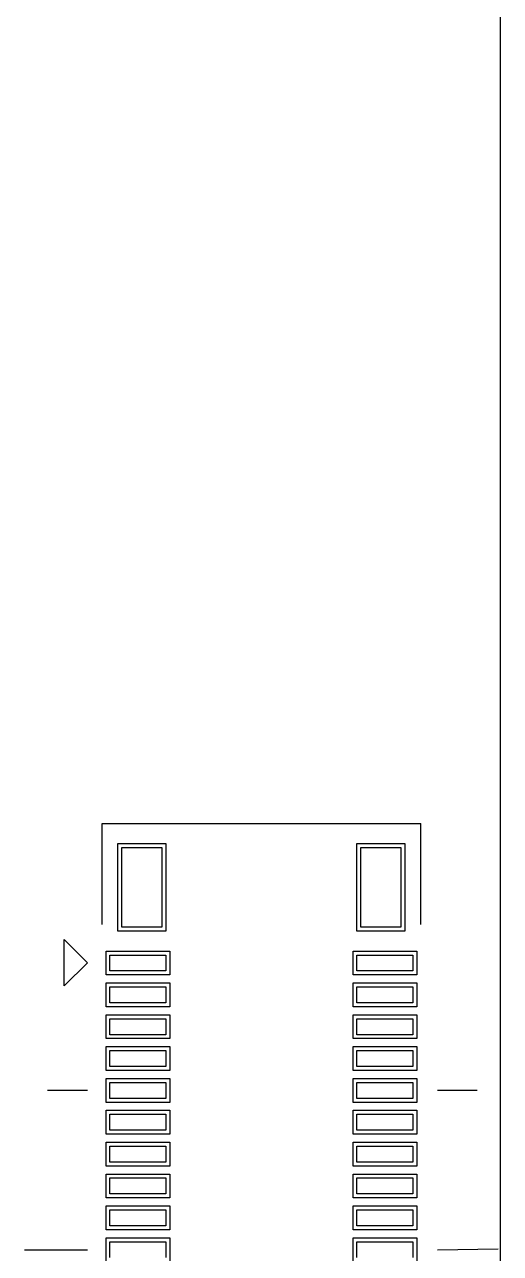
# Model space of a CAD drawing. Header units: inches. Extents: x -5 to 125, y -8 to 83.
# Drawn here: x 77.03 to 83, y 23.15 to 38.59 of the extents above; entities that cross this region are included whole.
import ezdxf

# ---------------------------------------------------------------- set-up
doc = ezdxf.new("R2010")
doc.units = ezdxf.units.IN
for name, color, linetype in [('Top Overlay', 2, 'Continuous'), ('Top Paste', 8, 'Continuous'), ('Top Solder', 216, 'Continuous')]:
    doc.layers.add(name, color=color, linetype=linetype)

# ---------------------------------------------------------------- blocks, each defined once
blk = doc.blocks.new('SOCKET_100PIN_0_4MM_F_284')
at = {"layer": 'Top Overlay'}
for p, q in [((-6.198, 2.21), (-6.21, 2.972)), ((-8.204, 2.21), (-8.204, 2.709)), ((-11.552, -2), (-11.552, 2)), ((-10.282, 2), (-11.552, 2)), ((-10.282, -2), (-11.552, -2)), ((-10.097, -2.477), (-9.804, -2.184)), ((-9.512, -2.477), (-9.804, -2.184)), ((-8.204, -2.684), (-8.204, -2.184)), ((-6.198, -2.972), (-6.198, -2.184)), ((-9.512, -2.477), (-10.097, -2.477))]:
    blk.add_line(p, q, dxfattribs=at)
at = {"layer": 'Top Paste'}
for p, q in [((-9.9, 1.9), (-9.7, 1.9)), ((-9.9, 1.2), (-9.9, 1.9)), ((-9.7, 1.9), (-9.7, 1.2)), ((-9.5, 1.9), (-9.3, 1.9)), ((-9.5, 1.2), (-9.5, 1.9)), ((-9.3, 1.9), (-9.3, 1.2)), ((-9.1, 1.9), (-8.9, 1.9)), ((-9.1, 1.2), (-9.1, 1.9)), ((-8.9, 1.9), (-8.9, 1.2)), ((-8.7, 1.9), (-8.5, 1.9)), ((-8.7, 1.2), (-8.7, 1.9)), ((-8.5, 1.9), (-8.5, 1.2)), ((-8.3, 1.9), (-8.1, 1.9)), ((-8.3, 1.2), (-8.3, 1.9)), ((-8.1, 1.9), (-8.1, 1.2)), ((-7.9, 1.9), (-7.7, 1.9)), ((-7.9, 1.2), (-7.9, 1.9)), ((-7.7, 1.9), (-7.7, 1.2)), ((-7.5, 1.9), (-7.3, 1.9)), ((-7.5, 1.2), (-7.5, 1.9)), ((-7.3, 1.9), (-7.3, 1.2)), ((-7.1, 1.9), (-6.9, 1.9)), ((-7.1, 1.2), (-7.1, 1.9)), ((-6.9, 1.9), (-6.9, 1.2)), ((-6.7, 1.9), (-6.5, 1.9)), ((-6.7, 1.2), (-6.7, 1.9)), ((-6.5, 1.9), (-6.5, 1.2)), ((-6.3, 1.9), (-6.1, 1.9)), ((-6.3, 1.2), (-6.3, 1.9)), ((-11.25, 1.75), (-10.25, 1.75)), ((-11.25, 1.25), (-11.25, 1.75)), ((-10.25, 1.75), (-10.25, 1.25)), ((-10.25, 1.25), (-11.25, 1.25)), ((-9.7, 1.2), (-9.9, 1.2)), ((-9.3, 1.2), (-9.5, 1.2)), ((-8.9, 1.2), (-9.1, 1.2)), ((-8.5, 1.2), (-8.7, 1.2)), ((-8.1, 1.2), (-8.3, 1.2)), ((-7.7, 1.2), (-7.9, 1.2)), ((-7.3, 1.2), (-7.5, 1.2)), ((-6.9, 1.2), (-7.1, 1.2)), ((-6.5, 1.2), (-6.7, 1.2)), ((-6.1, 1.2), (-6.3, 1.2)), ((-9.9, -1.2), (-9.7, -1.2)), ((-9.9, -1.9), (-9.9, -1.2)), ((-9.7, -1.2), (-9.7, -1.9)), ((-9.5, -1.2), (-9.3, -1.2)), ((-9.5, -1.9), (-9.5, -1.2)), ((-9.3, -1.2), (-9.3, -1.9)), ((-9.1, -1.2), (-8.9, -1.2)), ((-9.1, -1.9), (-9.1, -1.2)), ((-8.9, -1.2), (-8.9, -1.9)), ((-8.7, -1.2), (-8.5, -1.2)), ((-8.7, -1.9), (-8.7, -1.2)), ((-8.5, -1.2), (-8.5, -1.9)), ((-8.3, -1.2), (-8.1, -1.2)), ((-8.3, -1.9), (-8.3, -1.2)), ((-8.1, -1.2), (-8.1, -1.9)), ((-7.9, -1.2), (-7.7, -1.2)), ((-7.9, -1.9), (-7.9, -1.2)), ((-7.7, -1.2), (-7.7, -1.9)), ((-7.5, -1.2), (-7.3, -1.2)), ((-7.5, -1.9), (-7.5, -1.2)), ((-7.3, -1.2), (-7.3, -1.9)), ((-7.1, -1.2), (-6.9, -1.2)), ((-7.1, -1.9), (-7.1, -1.2)), ((-6.9, -1.2), (-6.9, -1.9)), ((-6.7, -1.2), (-6.5, -1.2)), ((-6.7, -1.9), (-6.7, -1.2)), ((-6.5, -1.2), (-6.5, -1.9)), ((-6.3, -1.2), (-6.1, -1.2)), ((-6.3, -1.9), (-6.3, -1.2)), ((-11.25, -1.75), (-11.25, -1.25)), ((-11.25, -1.25), (-10.25, -1.25)), ((-10.25, -1.25), (-10.25, -1.75)), ((-10.25, -1.75), (-11.25, -1.75)), ((-9.7, -1.9), (-9.9, -1.9)), ((-9.3, -1.9), (-9.5, -1.9)), ((-8.9, -1.9), (-9.1, -1.9)), ((-8.5, -1.9), (-8.7, -1.9)), ((-8.1, -1.9), (-8.3, -1.9)), ((-7.7, -1.9), (-7.9, -1.9)), ((-7.3, -1.9), (-7.5, -1.9)), ((-6.9, -1.9), (-7.1, -1.9)), ((-6.5, -1.9), (-6.7, -1.9)), ((-6.1, -1.9), (-6.3, -1.9))]:
    blk.add_line(p, q, dxfattribs=at)
at = {"layer": 'Top Solder'}
for p, q in [((-9.95, 1.95), (-9.65, 1.95)), ((-9.95, 1.15), (-9.95, 1.95)), ((-9.65, 1.95), (-9.65, 1.15)), ((-9.55, 1.95), (-9.25, 1.95)), ((-9.55, 1.15), (-9.55, 1.95)), ((-9.25, 1.95), (-9.25, 1.15)), ((-9.15, 1.95), (-8.85, 1.95)), ((-9.15, 1.15), (-9.15, 1.95)), ((-8.85, 1.95), (-8.85, 1.15)), ((-8.75, 1.95), (-8.45, 1.95)), ((-8.75, 1.15), (-8.75, 1.95)), ((-8.45, 1.95), (-8.45, 1.15)), ((-8.35, 1.95), (-8.05, 1.95)), ((-8.35, 1.15), (-8.35, 1.95)), ((-8.05, 1.95), (-8.05, 1.15)), ((-7.95, 1.95), (-7.65, 1.95)), ((-7.95, 1.15), (-7.95, 1.95)), ((-7.65, 1.95), (-7.65, 1.15)), ((-7.55, 1.95), (-7.25, 1.95)), ((-7.55, 1.15), (-7.55, 1.95)), ((-7.25, 1.95), (-7.25, 1.15)), ((-7.15, 1.95), (-6.85, 1.95)), ((-7.15, 1.15), (-7.15, 1.95)), ((-6.85, 1.95), (-6.85, 1.15)), ((-6.75, 1.95), (-6.45, 1.95)), ((-6.75, 1.15), (-6.75, 1.95)), ((-6.45, 1.95), (-6.45, 1.15)), ((-6.35, 1.95), (-6.05, 1.95)), ((-6.35, 1.15), (-6.35, 1.95)), ((-11.3, 1.8), (-10.2, 1.8)), ((-11.3, 1.2), (-11.3, 1.8)), ((-10.2, 1.8), (-10.2, 1.2)), ((-10.2, 1.2), (-11.3, 1.2)), ((-9.65, 1.15), (-9.95, 1.15)), ((-9.25, 1.15), (-9.55, 1.15)), ((-8.85, 1.15), (-9.15, 1.15)), ((-8.45, 1.15), (-8.75, 1.15)), ((-8.05, 1.15), (-8.35, 1.15)), ((-7.65, 1.15), (-7.95, 1.15)), ((-7.25, 1.15), (-7.55, 1.15)), ((-6.85, 1.15), (-7.15, 1.15)), ((-6.45, 1.15), (-6.75, 1.15)), ((-6.05, 1.15), (-6.35, 1.15)), ((-11.3, -1.8), (-11.3, -1.2)), ((-11.3, -1.2), (-10.2, -1.2)), ((-10.2, -1.2), (-10.2, -1.8)), ((-9.95, -1.15), (-9.65, -1.15)), ((-9.95, -1.95), (-9.95, -1.15)), ((-9.65, -1.15), (-9.65, -1.95)), ((-9.55, -1.15), (-9.25, -1.15)), ((-9.55, -1.95), (-9.55, -1.15)), ((-9.25, -1.15), (-9.25, -1.95)), ((-9.15, -1.15), (-8.85, -1.15)), ((-9.15, -1.95), (-9.15, -1.15)), ((-8.85, -1.15), (-8.85, -1.95)), ((-8.75, -1.15), (-8.45, -1.15)), ((-8.75, -1.95), (-8.75, -1.15)), ((-8.45, -1.15), (-8.45, -1.95)), ((-8.35, -1.15), (-8.05, -1.15)), ((-8.35, -1.95), (-8.35, -1.15)), ((-8.05, -1.15), (-8.05, -1.95)), ((-7.95, -1.15), (-7.65, -1.15)), ((-7.95, -1.95), (-7.95, -1.15)), ((-7.65, -1.15), (-7.65, -1.95)), ((-7.55, -1.15), (-7.25, -1.15)), ((-7.55, -1.95), (-7.55, -1.15)), ((-7.25, -1.15), (-7.25, -1.95)), ((-7.15, -1.15), (-6.85, -1.15)), ((-7.15, -1.95), (-7.15, -1.15)), ((-6.85, -1.15), (-6.85, -1.95)), ((-6.75, -1.15), (-6.45, -1.15)), ((-6.75, -1.95), (-6.75, -1.15)), ((-6.45, -1.15), (-6.45, -1.95)), ((-6.35, -1.15), (-6.05, -1.15)), ((-6.35, -1.95), (-6.35, -1.15)), ((-10.2, -1.8), (-11.3, -1.8)), ((-9.65, -1.95), (-9.95, -1.95)), ((-9.25, -1.95), (-9.55, -1.95)), ((-8.85, -1.95), (-9.15, -1.95)), ((-8.45, -1.95), (-8.75, -1.95)), ((-8.05, -1.95), (-8.35, -1.95)), ((-7.65, -1.95), (-7.95, -1.95)), ((-7.25, -1.95), (-7.55, -1.95)), ((-6.85, -1.95), (-7.15, -1.95)), ((-6.45, -1.95), (-6.75, -1.95)), ((-6.05, -1.95), (-6.35, -1.95))]:
    blk.add_line(p, q, dxfattribs=at)

msp = doc.modelspace()

# ---------------------------------------------------------------- linework, layer by layer
at = {"layer": 'Top Overlay'}
msp.add_line((83, 2), (83, 66), dxfattribs=at)

# ---------------------------------------------------------------- block references
at = {"rotation": 270}
msp.add_blockref('SOCKET_100PIN_0_4MM_F_284', (80, 17), dxfattribs=at)

doc.saveas('drawing.dxf')
